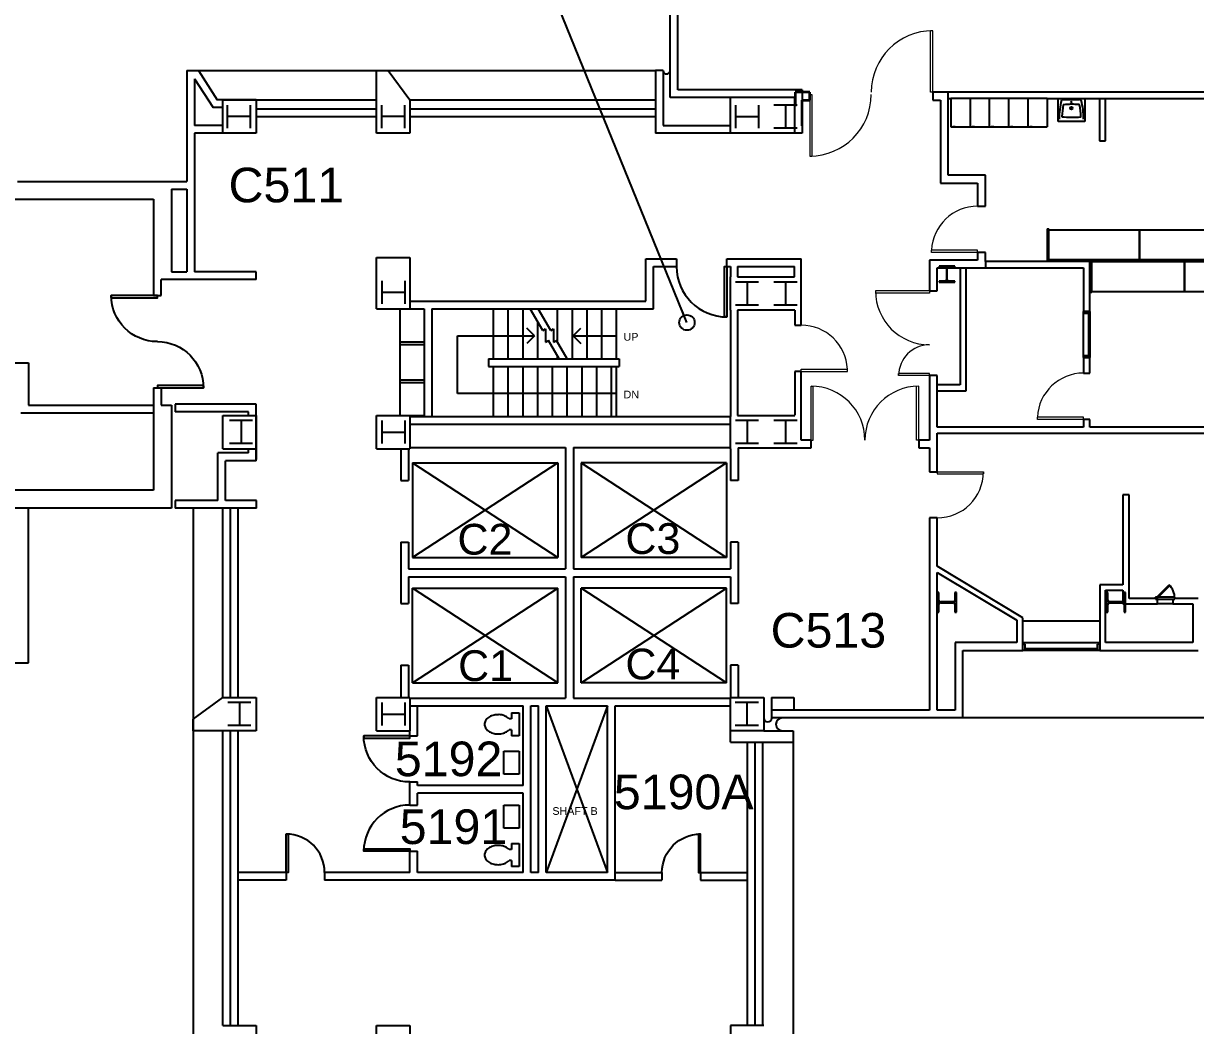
# Model space of a CAD drawing. Extents: x 0 to 5623, y -76 to 3106.
# Drawn here: x 3059 to 3973, y 1070 to 1852 of the extents above; entities that cross this region are included whole.
import ezdxf

# ---------------------------------------------------------------- set-up
doc = ezdxf.new("R2010")
doc.units = 0
doc.header["$MEASUREMENT"] = 0
doc.layers.get('0').update_dxf_attribs({"linetype": 'CONTINUOUS'})
for name, color, linetype in [('A-ANNO-RNUM', 4, 'CONTINUOUS'), ('A-ANNO-TEXT', 4, 'CONTINUOUS'), ('A-ANNO-TEXT-STAIR', 4, 'CONTINUOUS'), ('A-DOOR', 2, 'CONTINUOUS'), ('A-FLOR-CASE', 3, 'CONTINUOUS'), ('A-FLOR-EVTR', 2, 'CONTINUOUS'), ('A-FLOR-PFIX', 2, 'CONTINUOUS'), ('A-FLOR-SHFT', 1, 'CONTINUOUS'), ('A-FLOR-STRS', 2, 'CONTINUOUS'), ('A-Flor-Strs-Exst', 33, 'CONTINUOUS'), ('A-GLAZ', 2, 'CONTINUOUS'), ('A-GLAZ-SILL', 1, 'CONTINUOUS'), ('A-WALL-FULL', 6, 'CONTINUOUS'), ('S-COLS', 5, 'CONTINUOUS')]:
    doc.layers.add(name, color=color, linetype=linetype)
doc.layers.add('A-WALL', color=4, linetype='CONTINUOUS', lineweight=35)
doc.layers.add('E-A-GLAZ', color=2, linetype='CONTINUOUS', lineweight=9)
doc.layers.get('0').freeze()
doc.styles.add('ARIAL', font='arial.ttf')
doc.styles.get("Standard").update_dxf_attribs({"font": 'SIMPLEX'})
doc.dimstyles.new('DIM1-4', dxfattribs={"dimscale": 48, "dimtxt": 0.09375, "dimasz": 0.125, "dimexe": 0.125, "dimexo": 0.09375, "dimgap": 0.046875, "dimtad": 1, "dimdec": 4, "dimzin": 7, "dimdsep": 46, "dimlunit": 4, "dimtxsty": 'Standard', "dimblk": 'TICK', "dimcen": 2.25, "dimdle": 1.5, "dimadec": 0, "dimazin": 0, "dimtfac": 1, "dimtdec": 4, "dimtix": 1, "dimtofl": 0, "dimtmove": 2, "dimatfit": 3, "dimldrblk": 'TICK', "dimfxl": 1, "dimtolj": 1, "dimtzin": 0, "dimarcsym": 0})

# ---------------------------------------------------------------- blocks, each defined once
blk = doc.blocks.new('TICK')
at = {"linetype": 'Continuous'}
blk.add_line((0.988, 0), (-0.988, 0), dxfattribs=at)
at = {"color": 11}
blk.add_line((-0.223, -0.223), (0.223, 0.223), dxfattribs=at)
blk = doc.blocks.new('*U8')
for p, q in [((0, 0), (0, 0)), ((-36, 0), (-36, 0))]:
    blk.add_line(p, q)
blk.add_lwpolyline([(0, 0), (0, -36), (-1.75, -36), (-1.75, 0)], close=True)
blk.add_arc((0, 0), 36, 180, 270)

msp = doc.modelspace()

# ---------------------------------------------------------------- hatches: boundary and pattern name
at = {"layer": 'S-COLS'}
h = msp.add_hatch(dxfattribs=at)
h.set_pattern_fill('FP_19', color=256, angle=-90, style=0, pattern_type=2)
h.set_pattern_definition([(45, (-10.131, 122.846), (-9.503515, 9.503515), []), (45, (-10.131, 137.246), (-9.503515, 9.503515), [])])
h.paths.add_polyline_path([(3785.7, 1392.37), (3786.79, 1392.37), (3786.79, 1407.87), (3785.7, 1407.87), (3785.7, 1401.75), (3785.53, 1401.11), (3785.06, 1400.64), (3784.41, 1400.46), (3774.36, 1400.46), (3773.72, 1400.64), (3773.25, 1401.11), (3773.08, 1401.75), (3773.08, 1407.87), (3771.99, 1407.87), (3771.99, 1392.37), (3773.08, 1392.37), (3773.08, 1398.5), (3773.25, 1399.14), (3773.72, 1399.61), (3774.36, 1399.78), (3784.41, 1399.78), (3785.06, 1399.61), (3785.53, 1399.14), (3785.7, 1398.5)], flags=0)
h = msp.add_hatch(dxfattribs=at)
h.set_pattern_fill('FP_20', color=256, angle=-90, style=0, pattern_type=2)
h.set_pattern_definition([(45, (-10.131, 122.846), (-9.503515, 9.503515), []), (45, (-10.131, 137.246), (-9.503515, 9.503515), [])])
h.paths.add_polyline_path([(3917.7, 1392.37), (3918.79, 1392.37), (3918.79, 1407.87), (3917.7, 1407.87), (3917.7, 1401.75), (3917.53, 1401.11), (3917.06, 1400.64), (3916.41, 1400.46), (3906.36, 1400.46), (3905.72, 1400.64), (3905.25, 1401.11), (3905.08, 1401.75), (3905.08, 1407.87), (3903.99, 1407.87), (3903.99, 1392.37), (3905.08, 1392.37), (3905.08, 1398.5), (3905.25, 1399.14), (3905.72, 1399.61), (3906.36, 1399.78), (3916.41, 1399.78), (3917.06, 1399.61), (3917.53, 1399.14), (3917.7, 1398.5)], flags=0)

# ---------------------------------------------------------------- linework, layer by layer
at = {"layer": 'A-ANNO-TEXT'}
for p, q in [((3457.74, 1608), (3451.74, 1614)), ((3487.74, 1608), (3493.74, 1614)), ((3397.74, 1608), (3457.74, 1608)), ((3397.74, 1563), (3397.74, 1608)), ((3457.74, 1608), (3451.74, 1602)), ((3487.74, 1608), (3493.74, 1602)), ((3487.74, 1608), (3521.5, 1608)), ((3521.5, 1563), (3397.74, 1563))]:
    msp.add_line(p, q, dxfattribs=at)
at = {"layer": 'A-DOOR', "lineweight": 18}
for p, q in [((3766.64, 1798), (3766.64, 1846)), ((3768.39, 1846), (3766.64, 1846)), ((3768.39, 1798), (3768.39, 1846)), ((3672.39, 1796.25), (3672.39, 1748.25)), ((3672.39, 1796.25), (3674.14, 1796.25)), ((3674.14, 1796.25), (3674.14, 1748.25)), ((3768.39, 1798), (3766.64, 1798)), ((3672.39, 1748.25), (3674.14, 1748.25)), ((3803.39, 1674.87), (3767.37, 1674.87)), ((3767.37, 1673.12), (3767.37, 1674.87)), ((3803.39, 1673.12), (3803.39, 1674.87)), ((3803.39, 1673.12), (3767.37, 1673.12)), ((3723.8, 1643), (3723.8, 1641.16)), ((3765.76, 1643), (3723.8, 1643)), ((3765.76, 1641.25), (3723.8, 1641.25)), ((3765.76, 1643), (3765.76, 1641.25)), ((3765.76, 1578.75), (3741.76, 1578.75)), ((3741.76, 1577), (3741.76, 1578.75)), ((3765.76, 1577), (3741.76, 1577)), ((3765.76, 1577), (3765.76, 1578.75)), ((3886.01, 1544.62), (3849.99, 1544.62)), ((3849.99, 1542.87), (3849.99, 1544.62)), ((3886.01, 1542.87), (3849.99, 1542.87)), ((3886.01, 1542.87), (3886.01, 1544.62)), ((3771.89, 1502), (3807.89, 1502)), ((3771.89, 1502), (3771.89, 1500.25)), ((3771.89, 1500.25), (3807.89, 1500.25)), ((3807.89, 1502), (3807.89, 1500.25))]:
    msp.add_line(p, q, dxfattribs=at)
at = {"layer": 'A-DOOR', "lineweight": 5}
for p, q in [((3665.76, 1582), (3701.79, 1582)), ((3665.76, 1580.25), (3665.76, 1582)), ((3701.79, 1580.25), (3701.79, 1582)), ((3665.76, 1580.25), (3701.79, 1580.25)), ((3673.45, 1568.75), (3675.2, 1568.75)), ((3673.45, 1526.75), (3673.45, 1568.75)), ((3675.2, 1526.75), (3675.2, 1568.75)), ((3755.7, 1526.75), (3755.7, 1568.71)), ((3757.45, 1526.75), (3757.45, 1568.75)), ((3757.45, 1526.75), (3755.7, 1526.75))]:
    msp.add_line(p, q, dxfattribs=at)
at = {"layer": 'A-DOOR', "color": 8, "lineweight": 18}
msp.add_line((3673.45, 1526.75), (3675.2, 1526.75), dxfattribs=at)
at = {"layer": 'A-DOOR'}
for p, q in [((3942.14, 1403.25), (3952.75, 1413.86)), ((3953.28, 1413.33), (3942.67, 1402.72)), ((3952.75, 1413.86), (3953.28, 1413.33)), ((3942.14, 1402.62), (3942.14, 1404.12)), ((3957.14, 1404.12), (3942.14, 1404.12)), ((3942.14, 1403.25), (3942.67, 1402.72)), ((3942.14, 1402.62), (3957.14, 1402.62)), ((3957.14, 1402.62), (3957.14, 1404.12))]:
    msp.add_line(p, q, dxfattribs=at)
at = {"layer": 'A-DOOR', "lineweight": 5}
for centre, radius, start, end in [((3768.39, 1798), 48, 90, 180), ((3672.39, 1796.25), 48, 270, 0), ((3803.39, 1673.12), 36.07, 90, 177.21884), ((3765.76, 1643), 42, 180, 270), ((3665.76, 1580.25), 36.07, 2.78116, 90), ((3765.76, 1577), 24, 90, 180), ((3886.01, 1542.87), 36.07, 90, 177.21884), ((3673.45, 1526.75), 42, 0, 90), ((3757.45, 1526.75), 42, 90, 180), ((3771.89, 1502), 36, 270, 0)]:
    msp.add_arc(centre, radius, start, end, dxfattribs=at)
at = {"layer": 'A-DOOR'}
for centre, radius, end in [((3942.14, 1403.25), 15, 45), ((3942.41, 1404.12), 0.116, 180)]:
    msp.add_arc(centre, radius, 0, end, dxfattribs=at)
at = {"layer": 'A-FLOR-CASE'}
for p, q in [((3797.51, 1793.12), (3782.51, 1793.12)), ((3782.51, 1793.12), (3782.51, 1771.12)), ((3812.51, 1793.12), (3797.51, 1793.12)), ((3797.51, 1793.12), (3797.51, 1771.12)), ((3797.51, 1793.12), (3797.51, 1771.12)), ((3827.51, 1793.12), (3812.51, 1793.12)), ((3812.51, 1793.12), (3812.51, 1771.12)), ((3812.51, 1793.12), (3812.51, 1771.12)), ((3842.51, 1793.12), (3827.51, 1793.12)), ((3827.51, 1793.12), (3827.51, 1771.12)), ((3827.51, 1793.12), (3827.51, 1771.12)), ((3857.51, 1793.12), (3842.51, 1793.12)), ((3842.51, 1793.12), (3842.51, 1771.12)), ((3842.51, 1793.12), (3842.51, 1771.12)), ((3857.51, 1793.12), (3857.51, 1771.12)), ((3782.51, 1771.12), (3797.51, 1771.12)), ((3784.05, 1771.12), (3784.05, 1771.06)), ((3784.05, 1771.12), (3784.05, 1771.06)), ((3784.05, 1771.12), (3784.05, 1771.06)), ((3784.05, 1771.06), (3784.17, 1771.06)), ((3784.17, 1771.06), (3784.05, 1771.06)), ((3784.05, 1771.06), (3784.17, 1771.06)), ((3784.17, 1771.06), (3784.05, 1771.06)), ((3784.05, 1771.06), (3784.17, 1771.06)), ((3784.17, 1771.06), (3784.05, 1771.06)), ((3784.17, 1771.06), (3784.17, 1771.12)), ((3785.86, 1771.06), (3784.17, 1771.06)), ((3784.17, 1771.06), (3784.17, 1771.06)), ((3784.17, 1771.06), (3784.17, 1771.06)), ((3784.17, 1771.06), (3784.17, 1771.06)), ((3785.86, 1771.06), (3785.86, 1771.12)), ((3785.86, 1771.06), (3785.86, 1771.06)), ((3785.86, 1771.06), (3785.97, 1771.06)), ((3785.97, 1771.06), (3785.86, 1771.06)), ((3785.86, 1771.06), (3785.86, 1771.06)), ((3785.86, 1771.06), (3785.97, 1771.06)), ((3785.97, 1771.06), (3785.86, 1771.06)), ((3785.86, 1771.06), (3785.86, 1771.06)), ((3785.86, 1771.06), (3785.97, 1771.06)), ((3785.97, 1771.06), (3785.86, 1771.06)), ((3785.97, 1771.06), (3785.97, 1771.12)), ((3785.97, 1771.06), (3785.97, 1771.12)), ((3785.97, 1771.06), (3785.97, 1771.12)), ((3797.51, 1771.12), (3812.51, 1771.12)), ((3799.05, 1771.12), (3799.05, 1771.06)), ((3799.05, 1771.12), (3799.05, 1771.06)), ((3799.05, 1771.12), (3799.05, 1771.06)), ((3799.05, 1771.06), (3799.17, 1771.06)), ((3799.17, 1771.06), (3799.05, 1771.06)), ((3799.05, 1771.06), (3799.17, 1771.06)), ((3799.17, 1771.06), (3799.05, 1771.06)), ((3799.05, 1771.06), (3799.17, 1771.06)), ((3799.17, 1771.06), (3799.05, 1771.06)), ((3799.17, 1771.06), (3799.17, 1771.12)), ((3800.86, 1771.06), (3799.17, 1771.06)), ((3799.17, 1771.06), (3799.17, 1771.06)), ((3799.17, 1771.06), (3799.17, 1771.06)), ((3799.17, 1771.06), (3799.17, 1771.06)), ((3800.86, 1771.06), (3800.86, 1771.12)), ((3800.86, 1771.06), (3800.86, 1771.06)), ((3800.86, 1771.06), (3800.97, 1771.06)), ((3800.97, 1771.06), (3800.86, 1771.06)), ((3800.86, 1771.06), (3800.86, 1771.06)), ((3800.86, 1771.06), (3800.97, 1771.06)), ((3800.97, 1771.06), (3800.86, 1771.06)), ((3800.86, 1771.06), (3800.86, 1771.06)), ((3800.86, 1771.06), (3800.97, 1771.06)), ((3800.97, 1771.06), (3800.86, 1771.06)), ((3800.97, 1771.06), (3800.97, 1771.12)), ((3800.97, 1771.06), (3800.97, 1771.12)), ((3800.97, 1771.06), (3800.97, 1771.12)), ((3812.51, 1771.12), (3827.51, 1771.12)), ((3814.05, 1771.12), (3814.05, 1771.06)), ((3814.05, 1771.12), (3814.05, 1771.06)), ((3814.05, 1771.12), (3814.05, 1771.06)), ((3814.05, 1771.06), (3814.17, 1771.06)), ((3814.17, 1771.06), (3814.05, 1771.06)), ((3814.05, 1771.06), (3814.17, 1771.06)), ((3814.17, 1771.06), (3814.05, 1771.06)), ((3814.05, 1771.06), (3814.17, 1771.06)), ((3814.17, 1771.06), (3814.05, 1771.06)), ((3814.17, 1771.06), (3814.17, 1771.12)), ((3815.86, 1771.06), (3814.17, 1771.06)), ((3814.17, 1771.06), (3814.17, 1771.06)), ((3814.17, 1771.06), (3814.17, 1771.06)), ((3814.17, 1771.06), (3814.17, 1771.06)), ((3815.86, 1771.06), (3815.86, 1771.12)), ((3815.86, 1771.06), (3815.86, 1771.06)), ((3815.86, 1771.06), (3815.97, 1771.06)), ((3815.97, 1771.06), (3815.86, 1771.06)), ((3815.86, 1771.06), (3815.86, 1771.06)), ((3815.86, 1771.06), (3815.97, 1771.06)), ((3815.97, 1771.06), (3815.86, 1771.06)), ((3815.86, 1771.06), (3815.86, 1771.06)), ((3815.86, 1771.06), (3815.97, 1771.06)), ((3815.97, 1771.06), (3815.86, 1771.06)), ((3815.97, 1771.06), (3815.97, 1771.12)), ((3815.97, 1771.06), (3815.97, 1771.12)), ((3815.97, 1771.06), (3815.97, 1771.12)), ((3827.51, 1771.12), (3842.51, 1771.12)), ((3829.05, 1771.12), (3829.05, 1771.06)), ((3829.05, 1771.12), (3829.05, 1771.06)), ((3829.05, 1771.12), (3829.05, 1771.06)), ((3829.05, 1771.06), (3829.17, 1771.06)), ((3829.17, 1771.06), (3829.05, 1771.06)), ((3829.05, 1771.06), (3829.17, 1771.06)), ((3829.17, 1771.06), (3829.05, 1771.06)), ((3829.05, 1771.06), (3829.17, 1771.06)), ((3829.17, 1771.06), (3829.05, 1771.06)), ((3829.17, 1771.06), (3829.17, 1771.12)), ((3830.86, 1771.06), (3829.17, 1771.06)), ((3829.17, 1771.06), (3829.17, 1771.06)), ((3829.17, 1771.06), (3829.17, 1771.06)), ((3829.17, 1771.06), (3829.17, 1771.06)), ((3830.86, 1771.06), (3830.86, 1771.12)), ((3830.86, 1771.06), (3830.86, 1771.06)), ((3830.86, 1771.06), (3830.97, 1771.06)), ((3830.97, 1771.06), (3830.86, 1771.06)), ((3830.86, 1771.06), (3830.86, 1771.06)), ((3830.86, 1771.06), (3830.97, 1771.06)), ((3830.97, 1771.06), (3830.86, 1771.06)), ((3830.86, 1771.06), (3830.86, 1771.06)), ((3830.86, 1771.06), (3830.97, 1771.06)), ((3830.97, 1771.06), (3830.86, 1771.06)), ((3830.97, 1771.06), (3830.97, 1771.12)), ((3830.97, 1771.06), (3830.97, 1771.12)), ((3830.97, 1771.06), (3830.97, 1771.12)), ((3842.51, 1771.12), (3857.51, 1771.12)), ((3844.05, 1771.12), (3844.05, 1771.06)), ((3844.05, 1771.12), (3844.05, 1771.06)), ((3844.05, 1771.12), (3844.05, 1771.06)), ((3844.05, 1771.06), (3844.17, 1771.06)), ((3844.17, 1771.06), (3844.05, 1771.06)), ((3844.05, 1771.06), (3844.17, 1771.06)), ((3844.17, 1771.06), (3844.05, 1771.06)), ((3844.05, 1771.06), (3844.17, 1771.06)), ((3844.17, 1771.06), (3844.05, 1771.06)), ((3844.17, 1771.06), (3844.17, 1771.12)), ((3845.86, 1771.06), (3844.17, 1771.06)), ((3844.17, 1771.06), (3844.17, 1771.06)), ((3844.17, 1771.06), (3844.17, 1771.06)), ((3844.17, 1771.06), (3844.17, 1771.06)), ((3845.86, 1771.06), (3845.86, 1771.12)), ((3845.86, 1771.06), (3845.86, 1771.06)), ((3845.86, 1771.06), (3845.97, 1771.06)), ((3845.97, 1771.06), (3845.86, 1771.06)), ((3845.86, 1771.06), (3845.86, 1771.06)), ((3845.86, 1771.06), (3845.97, 1771.06)), ((3845.97, 1771.06), (3845.86, 1771.06)), ((3845.86, 1771.06), (3845.86, 1771.06)), ((3845.86, 1771.06), (3845.97, 1771.06)), ((3845.97, 1771.06), (3845.86, 1771.06)), ((3845.97, 1771.06), (3845.97, 1771.12)), ((3845.97, 1771.06), (3845.97, 1771.12)), ((3845.97, 1771.06), (3845.97, 1771.12)), ((3857.51, 1691.37), (3859.01, 1691.37)), ((3857.51, 1691.37), (3857.51, 1667.37)), ((3859.01, 1667.37), (3859.01, 1691.37)), ((3929.63, 1690.37), (3859.01, 1690.37)), ((4001.76, 1690.37), (3929.63, 1690.37)), ((3929.63, 1690.37), (3929.63, 1667.37)), ((3929.63, 1667.37), (3929.63, 1690.37)), ((4073.01, 1667.37), (3857.51, 1667.37)), ((3857.51, 1667.37), (3857.51, 1665.87)), ((3859.01, 1667.37), (3857.51, 1667.37)), ((3890.89, 1665.87), (4034.89, 1665.87)), ((3891.01, 1665.87), (3892.51, 1665.87)), ((3891.01, 1665.87), (3891.01, 1641.87)), ((3892.51, 1641.87), (3892.51, 1665.87)), ((3964.64, 1665.87), (3964.64, 1642.62)), ((3964.64, 1642.62), (3964.64, 1665.87)), ((3892.51, 1641.87), (3891.01, 1641.87)), ((3892.51, 1642.62), (3964.64, 1642.62)), ((3964.64, 1642.62), (4033.51, 1642.62)), ((3352.74, 1629), (3352.74, 1546)), ((3352.74, 1603.33), (3371.5, 1603.33)), ((3352.74, 1601.33), (3371.5, 1601.33)), ((3352.74, 1573.67), (3371.5, 1573.67)), ((3352.74, 1571.67), (3371.5, 1571.67)), ((3898.76, 1385.38), (3838.76, 1385.38))]:
    msp.add_line(p, q, dxfattribs=at)
at = {"layer": 'A-FLOR-EVTR'}
for p, q in [((3362.5, 1509), (3476, 1509)), ((3362.5, 1509), (3362.5, 1435.14)), ((3362.5, 1509), (3476, 1435.14)), ((3476, 1509), (3362.5, 1435.14)), ((3476, 1509), (3476, 1435.14)), ((3494, 1509), (3607.5, 1435.14)), ((3607.5, 1509), (3494, 1435.14)), ((3607.5, 1509), (3494, 1509)), ((3494, 1509), (3494, 1435.14)), ((3607.5, 1509), (3607.5, 1435.14)), ((3362.5, 1435.14), (3476, 1435.14)), ((3607.5, 1435.14), (3494, 1435.14)), ((3476, 1337.28), (3362.5, 1411.14)), ((3362.5, 1337.28), (3476, 1411.14)), ((3362.5, 1337.28), (3362.5, 1411.14)), ((3362.5, 1411.14), (3476, 1411.14)), ((3476, 1337.28), (3476, 1411.14)), ((3494, 1337.28), (3494, 1411.14)), ((3607.5, 1411.14), (3494, 1411.14)), ((3607.5, 1337.28), (3494, 1411.14)), ((3494, 1337.28), (3607.5, 1411.14)), ((3607.5, 1337.28), (3607.5, 1411.14)), ((3362.5, 1337.28), (3476, 1337.28)), ((3607.5, 1337.28), (3494, 1337.28))]:
    msp.add_line(p, q, dxfattribs=at)
at = {"layer": 'A-FLOR-PFIX'}
for p, q in [((3866.08, 1775.12), (3866.08, 1793.12)), ((3870.1, 1792.28), (3882.93, 1792.28)), ((3886.95, 1793.12), (3886.95, 1775.12)), ((3886.95, 1775.12), (3866.08, 1775.12)), ((3439.74, 1309.23), (3437.88, 1309.23)), ((3439.74, 1314), (3439.74, 1309.23)), ((3439.74, 1314), (3445.74, 1314)), ((3445.74, 1314), (3445.74, 1296)), ((3439.74, 1300.77), (3437.88, 1300.77)), ((3439.74, 1300.77), (3439.74, 1296)), ((3445.74, 1296), (3439.74, 1296)), ((3433.74, 1284), (3445.74, 1284)), ((3433.74, 1266), (3433.74, 1284)), ((3445.74, 1284), (3445.74, 1266)), ((3445.74, 1266), (3433.74, 1266)), ((3433.74, 1242), (3445.74, 1242)), ((3433.74, 1224), (3433.74, 1242)), ((3445.74, 1242), (3445.74, 1224)), ((3445.74, 1224), (3433.74, 1224)), ((3439.74, 1207.23), (3437.88, 1207.23)), ((3439.74, 1212), (3439.74, 1207.23)), ((3439.74, 1212), (3445.74, 1212)), ((3445.74, 1212), (3445.74, 1194)), ((3439.74, 1198.77), (3437.88, 1198.77)), ((3439.74, 1198.77), (3439.74, 1194)), ((3445.74, 1194), (3439.74, 1194))]:
    msp.add_line(p, q, dxfattribs=at)
for points in [[(3437.88, 1309.23, 0.049345), (3436.66, 1310.3, 0.083339), (3433.05, 1312.07, 0.087478), (3429.24, 1312.5, 0.072039), (3425.08, 1311.9, 0.083339), (3421.81, 1310.3, 0.106661), (3419.47, 1307.73, 0.132138), (3418.74, 1305, 0.132138), (3419.47, 1302.27, 0.106661), (3421.81, 1299.7, 0.083339), (3425.08, 1298.1, 0.072039), (3429.24, 1297.5, 0.072039), (3433.39, 1298.1, 0.083339), (3436.66, 1299.7, 0.049345), (3437.88, 1300.77, 0.132138)], [(3437.88, 1207.23, 0.049345), (3436.66, 1208.3, 0.083339), (3433.05, 1210.07, 0.087478), (3429.24, 1210.5, 0.072039), (3425.08, 1209.9, 0.083339), (3421.81, 1208.3, 0.106661), (3419.47, 1205.73, 0.132138), (3418.74, 1203, 0.132138), (3419.47, 1200.27, 0.106661), (3421.81, 1197.7, 0.083339), (3425.08, 1196.1, 0.072039), (3429.24, 1195.5, 0.072039), (3433.39, 1196.1, 0.083339), (3436.66, 1197.7, 0.049345), (3437.88, 1198.77, 0.132138)]]:
    msp.add_lwpolyline(points, format="xyb", dxfattribs=at)
msp.add_circle((3876.51, 1785.62), 1, dxfattribs=at)
for centre, radius, start, end in [((3870.1, 1789.9), 2.38, 90, 122.85205), ((3882.93, 1789.9), 2.38, 57.13469, 90), ((3924.46, 1777.4), 57.51, 165.39325, 180.2539), ((3926.51, 1776.26), 57.52, 168.08011, 177.21191), ((3870.47, 1788.1), 0.241, 93.28373, 168.08011), ((3876.85, 1713.59), 75.02, 85.57315, 94.8899), ((3876.51, 1785.62), 0.625, 0, 180), ((3876.51, 1785.62), 0.625, 180, 0), ((3876.52, 1789.9), 0.61, 0, 180), ((3876.52, 1789.9), 0.61, 180, 0), ((3882.64, 1788.19), 0.199, 0, 90), ((3826.56, 1776.28), 57.52, 2.68462, 11.94954), ((3828.57, 1777.4), 57.51, 359.74512, 14.60623), ((3869.61, 1779.04), 0.55, 177.21191, 198.46123), ((3876.66, 1865.39), 86.86, 264.99706, 274.72444), ((3883.87, 1778.96), 0.149, 248.1692, 2.68462)]:
    msp.add_arc(centre, radius, start, end, dxfattribs=at)
at = {"layer": 'A-FLOR-SHFT'}
for p, q in [((3514.74, 1319.28), (3466.74, 1189.37)), ((3466.74, 1319.28), (3514.74, 1189.37))]:
    msp.add_line(p, q, dxfattribs=at)
at = {"layer": 'A-FLOR-STRS'}
for p, q in [((3425.5, 1629), (3425.5, 1590)), ((3425.5, 1629), (3425.5, 1590)), ((3425.5, 1629), (3425.5, 1590)), ((3425.5, 1629), (3425.5, 1590)), ((3425.5, 1629), (3425.5, 1590)), ((3425.5, 1629), (3425.5, 1590)), ((3437, 1629), (3437, 1590)), ((3437, 1629), (3437, 1590)), ((3448.5, 1629), (3448.5, 1590)), ((3448.5, 1629), (3448.5, 1590)), ((3464.13, 1612.09), (3454.37, 1629)), ((3470.37, 1612.09), (3460.61, 1629)), ((3475.5, 1629), (3475.5, 1603.2)), ((3487, 1629), (3487, 1590)), ((3487, 1629), (3487, 1590)), ((3498.5, 1629), (3498.5, 1590)), ((3498.5, 1629), (3498.5, 1590)), ((3510, 1629), (3510, 1590)), ((3510, 1629), (3510, 1590)), ((3521.5, 1629), (3521.5, 1590)), ((3521.5, 1629), (3521.5, 1590)), ((3521.5, 1629), (3521.5, 1590)), ((3521.5, 1629), (3521.5, 1590)), ((3521.5, 1629), (3521.5, 1590)), ((3521.5, 1629), (3521.5, 1590)), ((3460, 1619.24), (3460, 1590)), ((3464.13, 1612.09), (3466.3, 1613.35)), ((3466.3, 1613.35), (3466.3, 1603.08)), ((3470.37, 1612.09), (3472.55, 1613.35)), ((3472.55, 1613.35), (3472.55, 1603.08)), ((3466.3, 1603.08), (3468.58, 1604.39)), ((3476.88, 1590), (3468.58, 1604.39)), ((3472.55, 1603.08), (3474.82, 1604.39)), ((3483.12, 1590), (3474.82, 1604.39)), ((3475.5, 1592.4), (3475.5, 1590)), ((3421.74, 1590), (3421.74, 1584)), ((3421.74, 1590), (3523.74, 1590)), ((3421.74, 1584), (3523.74, 1584)), ((3425.5, 1584), (3425.5, 1545)), ((3425.5, 1584), (3425.5, 1545)), ((3425.5, 1584), (3425.5, 1545)), ((3425.5, 1584), (3425.5, 1545)), ((3425.5, 1584), (3425.5, 1545)), ((3425.5, 1584), (3425.5, 1545)), ((3437, 1584), (3437, 1545)), ((3437, 1584), (3437, 1545)), ((3448.5, 1584), (3448.5, 1545)), ((3448.5, 1584), (3448.5, 1545)), ((3460, 1584), (3460, 1545)), ((3460, 1584), (3460, 1545)), ((3471.5, 1584), (3471.5, 1545)), ((3471.5, 1584), (3471.5, 1545)), ((3483, 1584), (3483, 1545)), ((3494.5, 1584), (3494.5, 1545)), ((3494.5, 1584), (3494.5, 1545)), ((3506, 1584), (3506, 1545)), ((3506, 1584), (3506, 1545)), ((3517.5, 1584), (3517.5, 1545)), ((3517.5, 1584), (3517.5, 1545)), ((3521.5, 1584), (3521.5, 1545)), ((3521.5, 1584), (3521.5, 1545)), ((3523.74, 1590), (3523.74, 1584))]:
    msp.add_line(p, q, dxfattribs=at)
at = {"layer": 'A-Flor-Strs-Exst'}
msp.add_line((3483, 1584), (3483, 1545), dxfattribs=at)
at = {"layer": 'A-GLAZ'}
for p, q in [((3240.5, 1785), (3334.5, 1785)), ((3360.5, 1785), (3552, 1785)), ((3220.5, 1326), (3220.5, 1473.5)), ((3220.5, 1070), (3220.5, 1300)), ((3629.5, 1291), (3629.5, 1070))]:
    msp.add_line(p, q, dxfattribs=at)
at = {"layer": 'A-GLAZ', "lineweight": 18}
for p, q in [((3886.01, 1627), (3886.01, 1625.25)), ((3890.89, 1627), (3886.01, 1627)), ((3890.89, 1625.25), (3886.01, 1625.25)), ((3890.89, 1627), (3890.89, 1625.25)), ((3890.89, 1627), (3890.89, 1626.25)), ((3890.89, 1592.75), (3886.01, 1592.75)), ((3886.01, 1591), (3886.01, 1592.75)), ((3886.01, 1592.25), (3886.01, 1591)), ((3886.01, 1591.5), (3886.01, 1591)), ((3890.89, 1591), (3890.89, 1592.75)), ((3890.89, 1591), (3886.01, 1591))]:
    msp.add_line(p, q, dxfattribs=at)
at = {"layer": 'A-GLAZ', "lineweight": 25}
for p, q in [((3889.76, 1625.25), (3889.76, 1592.75)), ((3838.76, 1362.62), (3838.76, 1388.12)), ((3838.76, 1367.5), (3840.51, 1367.5)), ((3838.76, 1362.62), (3838.76, 1367.5)), ((3839.26, 1367.5), (3838.76, 1367.5)), ((3840.51, 1362.62), (3840.51, 1367.5)), ((3897.01, 1363.75), (3840.51, 1363.75)), ((3897.01, 1362.62), (3897.01, 1367.5)), ((3898.76, 1367.5), (3897.01, 1367.5)), ((3898.76, 1362.62), (3897.01, 1362.62)), ((3898.76, 1362.62), (3898.76, 1367.5))]:
    msp.add_line(p, q, dxfattribs=at)
at = {"layer": 'A-GLAZ-SILL'}
for p, q in [((3240.5, 1792), (3334.5, 1792)), ((3360.5, 1792), (3552, 1792)), ((3240.5, 1779), (3334.5, 1779)), ((3360.5, 1779), (3552, 1779)), ((3886.01, 1591), (3886.01, 1627)), ((3890.89, 1627), (3890.89, 1591)), ((3214.5, 1326), (3214.5, 1473.5)), ((3226.5, 1326), (3226.5, 1473.5)), ((3955.64, 1399), (3943.64, 1399)), ((3838.76, 1368.75), (3898.76, 1368.75)), ((3898.76, 1362.62), (3838.76, 1362.62)), ((3214.5, 1070), (3214.5, 1300)), ((3226.5, 1070), (3226.5, 1300)), ((3623.5, 1291), (3623.5, 1070)), ((3635.5, 1291), (3635.5, 1070))]:
    msp.add_line(p, q, dxfattribs=at)
at = {"layer": 'A-WALL'}
for p, q in [((3672.39, 1798), (3661.14, 1798)), ((3661.14, 1798), (3661.14, 1787.27)), ((3672.39, 1791.87), (3672.39, 1798)), ((3666.39, 1791.87), (3672.39, 1791.87)), ((3666.39, 1771.87), (3666.39, 1791.87)), ((3886.01, 1627), (3890.89, 1627)), ((3890.89, 1591), (3886.01, 1591))]:
    msp.add_line(p, q, dxfattribs=at)
at = {"layer": 'A-WALL-FULL'}
for p, q in [((3563.5, 1794), (3563.5, 1895.24)), ((3569.5, 1800), (3569.5, 1888.65)), ((3186.5, 1815), (3195.5, 1815)), ((3186.5, 1815), (3186.5, 1728.5)), ((3195.5, 1815), (3552, 1815)), ((3195.5, 1815), (3210.25, 1792)), ((3334.5, 1766), (3334.5, 1815)), ((3334.5, 1815), (3343.5, 1815)), ((3343.5, 1815), (3360.5, 1792)), ((3558, 1815), (3552, 1815)), ((3552, 1815), (3552, 1766)), ((3558, 1815), (3558, 1772.18)), ((3192.5, 1808.56), (3192.5, 1772)), ((3192.5, 1808.56), (3206.97, 1786)), ((3660.5, 1794), (3563.5, 1794)), ((3666.5, 1800), (3569.5, 1800)), ((3610.5, 1766), (3610.5, 1794)), ((3660.5, 1794), (3660.5, 1766)), ((3666.5, 1800), (3666.5, 1766)), ((3768.39, 1798), (3768.39, 1791.87)), ((3987.26, 1798), (3768.39, 1798)), ((3780.51, 1793.12), (3780.51, 1798)), ((3780.51, 1733.25), (3780.51, 1793.12)), ((3780.51, 1793.12), (3782.51, 1793.12)), ((3857.51, 1793.12), (3886.95, 1793.12)), ((3886.95, 1793.12), (3898.39, 1793.12)), ((3898.39, 1793.12), (3903.26, 1793.12)), ((3898.39, 1793.12), (3898.39, 1774.75)), ((3903.26, 1793.12), (3982.39, 1793.12)), ((3903.26, 1760.12), (3903.26, 1793.12)), ((3214.5, 1786), (3206.97, 1786)), ((3240.5, 1792), (3210.25, 1792)), ((3214.5, 1766), (3214.5, 1792)), ((3214.5, 1792), (3240.5, 1792)), ((3240.5, 1792), (3240.5, 1766)), ((3360.5, 1792), (3360.5, 1766)), ((3768.39, 1791.87), (3774.39, 1791.87)), ((3774.39, 1791.87), (3774.39, 1727.12)), ((3898.39, 1774.75), (3898.39, 1760.12)), ((3214.5, 1772), (3192.5, 1772)), ((3214.5, 1766), (3192.5, 1766)), ((3192.5, 1766), (3192.5, 1658)), ((3240.5, 1766), (3214.5, 1766)), ((3360.5, 1766), (3334.5, 1766)), ((3666.5, 1766), (3552, 1766)), ((3558, 1772.18), (3610.5, 1772.18)), ((3898.39, 1760.12), (3903.26, 1760.12)), ((3054.5, 1728.5), (3186.5, 1728.5)), ((3809.51, 1733.25), (3780.51, 1733.25)), ((3809.51, 1709.12), (3809.51, 1733.25)), ((3174.5, 1722.5), (3174.5, 1658)), ((3174.5, 1722.5), (3186.5, 1722.5)), ((3186.5, 1722.5), (3186.5, 1658)), ((3774.39, 1727.12), (3803.39, 1727.12)), ((3803.39, 1727.12), (3803.39, 1709.12)), ((3037.78, 1714.5), (3160.5, 1714.5)), ((3160.5, 1714.5), (3160.5, 1639.5)), ((3803.39, 1709.12), (3809.51, 1709.12)), ((3334.5, 1629), (3334.5, 1669)), ((3334.5, 1669), (3360.5, 1669)), ((3360.5, 1669), (3360.5, 1629)), ((3544.5, 1635), (3544.5, 1668)), ((3544.5, 1668), (3568.5, 1668)), ((3568.5, 1668), (3568.5, 1662)), ((3607.74, 1668), (3665.76, 1668)), ((3607.74, 1662), (3607.74, 1668)), ((3665.76, 1616.32), (3665.76, 1668)), ((3803.39, 1667.12), (3765.76, 1667.12)), ((3765.76, 1667.12), (3765.76, 1643)), ((3803.39, 1673.12), (3803.39, 1667.12)), ((3809.51, 1673.12), (3803.39, 1673.12)), ((3809.51, 1665.87), (3809.51, 1673.12)), ((3890.89, 1665.87), (3809.51, 1665.87)), ((3809.51, 1665.87), (3809.51, 1661)), ((3890.89, 1627), (3890.89, 1665.87)), ((3174.5, 1658), (3186.5, 1658)), ((3240.5, 1658), (3192.5, 1658)), ((3240.5, 1652), (3240.5, 1658)), ((3550.5, 1629), (3550.5, 1662)), ((3550.5, 1662), (3568.5, 1662)), ((3607.74, 1662), (3610.5, 1662)), ((3610.5, 1662), (3610.5, 1654)), ((3615.97, 1662), (3660.5, 1662)), ((3615.97, 1662), (3615.97, 1654)), ((3660.5, 1654), (3660.5, 1662)), ((3771.89, 1661), (3789.64, 1661)), ((3771.89, 1643), (3771.89, 1661)), ((3789.64, 1661), (3794.51, 1661)), ((3789.64, 1661), (3789.64, 1569.87)), ((3794.51, 1661), (3886.01, 1661)), ((3794.51, 1565), (3794.51, 1661)), ((3886.01, 1661), (3886.01, 1627)), ((3240.5, 1652), (3166.5, 1652)), ((3166.5, 1639.5), (3166.5, 1652)), ((3610.5, 1628), (3610.5, 1654)), ((3615.97, 1654), (3660.5, 1654)), ((3160.5, 1639.5), (3166.5, 1639.5)), ((3765.76, 1643), (3771.89, 1643)), ((3359.5, 1629), (3371.5, 1629)), ((3360.5, 1635), (3544.5, 1635)), ((3371.5, 1629), (3371.5, 1546)), ((3377.5, 1629), (3550.5, 1629)), ((3377.5, 1629), (3377.5, 1545)), ((3610.5, 1628), (3610.5, 1545)), ((3615.97, 1628), (3615.97, 1546)), ((3660.89, 1628), (3615.97, 1628)), ((3660.89, 1628), (3660.89, 1616.32)), ((3660.89, 1616.32), (3665.76, 1616.32)), ((2895, 1587), (3063, 1587)), ((3063, 1587), (3063, 1554)), ((3886.01, 1591), (3886.01, 1578.87)), ((3890.89, 1578.87), (3890.89, 1591)), ((3660.89, 1580.25), (3660.89, 1546.12)), ((3665.76, 1580.25), (3660.89, 1580.25)), ((3665.76, 1526.75), (3665.76, 1580.25)), ((3765.76, 1577), (3765.76, 1526.75)), ((3771.89, 1577), (3765.76, 1577)), ((3771.89, 1569.87), (3771.89, 1577)), ((3886.01, 1578.87), (3890.89, 1578.87)), ((3160.5, 1567.5), (3160.5, 1487.5)), ((3160.5, 1567.5), (3166.5, 1567.5)), ((3166.5, 1567.5), (3166.5, 1554)), ((3771.89, 1565), (3771.89, 1569.87)), ((3789.64, 1569.87), (3771.89, 1569.87)), ((3771.89, 1536.87), (3771.89, 1565)), ((3771.89, 1565), (3794.51, 1565)), ((3240.5, 1554.84), (3177.45, 1554.84)), ((3177.45, 1554.84), (3177.45, 1548.84)), ((3240.5, 1510.64), (3240.5, 1554.84)), ((3057, 1548), (3160.5, 1548)), ((3063, 1554), (3160.5, 1554)), ((3166.5, 1554), (3174.5, 1554)), ((3174.5, 1554), (3174.5, 1473.5)), ((3234.5, 1548.84), (3177.45, 1548.84)), ((3214.5, 1546), (3240.5, 1546)), ((3214.5, 1520), (3214.5, 1546)), ((3234.5, 1546), (3234.5, 1548.84)), ((3240.5, 1546), (3240.5, 1511.5)), ((3334.5, 1520), (3334.5, 1546)), ((3334.5, 1546), (3360.5, 1546)), ((3360.5, 1546), (3360.5, 1520)), ((3615.97, 1546), (3660.89, 1546)), ((3359.88, 1545), (3610.5, 1545)), ((3360.5, 1539), (3610.5, 1539)), ((3610.5, 1520), (3610.5, 1545)), ((3886.01, 1536.87), (3771.89, 1536.87)), ((3890.89, 1542.87), (3886.01, 1542.87)), ((3886.01, 1542.87), (3886.01, 1536.87)), ((3890.89, 1536.87), (3890.89, 1542.87)), ((4067.89, 1536.87), (3890.89, 1536.87)), ((3771.89, 1502), (3771.89, 1532)), ((3771.89, 1532), (4067.89, 1532)), ((3214.5, 1520), (3240.5, 1520)), ((3234.5, 1516.64), (3234.5, 1520)), ((3334.5, 1520), (3360.5, 1520)), ((3353.5, 1520), (3353.5, 1495.14)), ((3359.5, 1520), (3359.5, 1495.14)), ((3360.5, 1521), (3482, 1521)), ((3482, 1521), (3482, 1426.14)), ((3488, 1521), (3488, 1426.14)), ((3488, 1521), (3610.5, 1521)), ((3610.5, 1520), (3610.5, 1495.14)), ((3616.5, 1520.62), (3616.5, 1495.14)), ((3616.5, 1520.62), (3673.45, 1520.62)), ((3673.45, 1526.75), (3665.76, 1526.75)), ((3673.45, 1520.62), (3673.45, 1526.75)), ((3765.76, 1526.75), (3757.45, 1526.75)), ((3757.45, 1526.75), (3757.45, 1520.62)), ((3757.45, 1520.62), (3765.76, 1520.62)), ((3765.76, 1520.62), (3765.76, 1502)), ((3210.74, 1479.5), (3210.74, 1516.64)), ((3234.5, 1516.64), (3210.74, 1516.64)), ((3240.5, 1510.64), (3216.74, 1510.64)), ((3216.74, 1479.5), (3216.74, 1510.64)), ((3765.76, 1502), (3771.89, 1502)), ((3353.5, 1495.14), (3359.5, 1495.14)), ((3616.5, 1495.14), (3610.5, 1495.14)), ((3160.5, 1487.5), (2895, 1487.5)), ((3921.64, 1484), (3916.76, 1484)), ((3916.76, 1484), (3916.76, 1413.75)), ((3921.64, 1403.25), (3921.64, 1484)), ((3174.5, 1473.5), (3003, 1473.5)), ((3063, 1353), (3063, 1473)), ((3210.74, 1479.5), (3177.45, 1479.5)), ((3177.45, 1479.5), (3177.45, 1473.5)), ((3240.74, 1473.5), (3177.45, 1473.5)), ((3191.5, 1473.5), (3191.5, 840)), ((3240.74, 1479.5), (3216.74, 1479.5)), ((3240.74, 1473.5), (3240.74, 1479.5)), ((3771.89, 1466), (3765.76, 1466)), ((3765.76, 1466), (3765.76, 1316)), ((3771.89, 1428.43), (3771.89, 1466)), ((3353.5, 1447.14), (3359.5, 1447.14)), ((3353.5, 1447.14), (3353.5, 1399.14)), ((3359.5, 1447.14), (3359.5, 1426.14)), ((3610.5, 1447.14), (3610.5, 1426.14)), ((3616.5, 1447.14), (3610.5, 1447.14)), ((3616.5, 1447.14), (3616.5, 1399.14)), ((3838.76, 1388.12), (3771.89, 1428.43)), ((3359.5, 1426.14), (3482, 1426.14)), ((3359.5, 1420.14), (3359.5, 1399.14)), ((3359.5, 1420.14), (3482, 1420.14)), ((3482, 1420.14), (3482, 1325.28)), ((3488, 1426.14), (3610.5, 1426.14)), ((3488, 1420.14), (3488, 1325.28)), ((3488, 1420.14), (3610.5, 1420.14)), ((3610.5, 1420.14), (3610.5, 1399.14)), ((3771.89, 1423.47), (3833.89, 1386.1)), ((3771.89, 1316), (3771.89, 1423.47)), ((3898.76, 1413.75), (3898.76, 1362.62)), ((3916.76, 1413.75), (3898.76, 1413.75)), ((3903.01, 1368.75), (3903.01, 1409.5)), ((3903.01, 1409.5), (3916.76, 1409.5)), ((3916.76, 1409.5), (3916.76, 1400.56)), ((3353.5, 1399.14), (3359.5, 1399.14)), ((3616.5, 1399.14), (3610.5, 1399.14)), ((3916.76, 1399.69), (3916.76, 1399)), ((3916.76, 1399), (3917.57, 1399)), ((3918.79, 1399), (3943.64, 1399)), ((3942.14, 1403.25), (3921.64, 1403.25)), ((3943.64, 1399), (3943.64, 1402.62)), ((3955.64, 1402.62), (3955.64, 1399)), ((3955.64, 1399), (3971.26, 1399)), ((3975.51, 1403.25), (3957.14, 1403.25)), ((3971.26, 1399), (3971.26, 1368.75)), ((3833.89, 1386.1), (3833.89, 1368.75)), ((3785.76, 1368.75), (3785.76, 1316)), ((3833.89, 1368.75), (3785.76, 1368.75)), ((3791.89, 1310), (3791.89, 1362.62)), ((3791.89, 1362.62), (3838.76, 1362.62)), ((3898.76, 1362.62), (3975.51, 1362.62)), ((3971.26, 1368.75), (3903.01, 1368.75)), ((3003, 1353), (3063, 1353)), ((3353.5, 1351.14), (3353.5, 1326)), ((3353.5, 1351.14), (3359.5, 1351.14)), ((3359.5, 1351.14), (3359.5, 1326)), ((3616.5, 1351.14), (3610.5, 1351.14)), ((3610.5, 1351.14), (3610.5, 1326)), ((3616.5, 1351.14), (3616.5, 1326)), ((3191.5, 1309), (3214.5, 1326)), ((3214.5, 1326), (3240.5, 1326)), ((3240.5, 1326), (3240.5, 1300)), ((3334.5, 1326), (3360.5, 1326)), ((3334.5, 1300), (3334.5, 1326)), ((3360.5, 1326), (3360.5, 1300)), ((3610.5, 1326), (3636.5, 1326)), ((3610.5, 1291), (3610.5, 1326)), ((3636.5, 1326), (3636.5, 1300)), ((3642.5, 1326), (3642.5, 1310)), ((3642.5, 1326), (3660, 1326)), ((3660, 1326), (3660, 1316)), ((3360.5, 1325.28), (3482, 1325.28)), ((3360.5, 1319.28), (3448.74, 1319.28)), ((3366.5, 1296), (3366.5, 1319.28)), ((3448.74, 1257.33), (3448.74, 1319.28)), ((3454.74, 1319.28), (3460.74, 1319.28)), ((3454.74, 1189.37), (3454.74, 1319.28)), ((3460.74, 1189.37), (3460.74, 1319.28)), ((3466.74, 1319.28), (3514.74, 1319.28)), ((3466.74, 1189.37), (3466.74, 1319.28)), ((3488, 1325.28), (3610.5, 1325.28)), ((3514.74, 1189.37), (3514.74, 1319.28)), ((3520.74, 1319.28), (3610.5, 1319.28)), ((3520.74, 1183.37), (3520.74, 1319.28)), ((3191.5, 1300), (3191.5, 1309)), ((3765.76, 1316), (3642.5, 1316)), ((4286.53, 1310), (3642.5, 1310)), ((3785.76, 1316), (3771.89, 1316)), ((3240.5, 1300), (3191.5, 1300)), ((3334.5, 1300), (3360.5, 1300)), ((3360.5, 1296), (3360.5, 1300)), ((3636.5, 1300), (3610.5, 1300)), ((3636.5, 1300), (3659.5, 1300)), ((3659.5, 1300), (3659.5, 1205)), ((3360.5, 1296), (3366.5, 1296)), ((3610.5, 1291), (3659.5, 1291)), ((3360.5, 1242), (3360.5, 1260)), ((3360.5, 1260), (3366.5, 1260)), ((3366.5, 1257.33), (3366.5, 1260)), ((3448.74, 1257.33), (3366.5, 1257.33)), ((3366.5, 1242), (3366.5, 1251.33)), ((3448.74, 1251.33), (3366.5, 1251.33)), ((3448.74, 1189.37), (3448.74, 1251.33)), ((3360.5, 1242), (3366.5, 1242)), ((3360.5, 1206), (3366.5, 1206)), ((3360.5, 1189.37), (3360.5, 1206)), ((3366.5, 1189.37), (3366.5, 1206)), ((3659.5, 1205), (3659.5, 840)), ((3264, 1189.37), (3226.5, 1189.37)), ((3264, 1189.37), (3264, 1183.37)), ((3360.5, 1189.37), (3294, 1189.37)), ((3294, 1189.37), (3294, 1183.37)), ((3448.74, 1189.37), (3366.5, 1189.37)), ((3460.74, 1189.37), (3454.74, 1189.37)), ((3514.74, 1189.37), (3466.74, 1189.37)), ((3520.74, 1189.37), (3557.12, 1189.37)), ((3557.12, 1189.37), (3557.12, 1183.37)), ((3587.12, 1189.37), (3623.5, 1189.37)), ((3587.12, 1189.37), (3587.12, 1183.37)), ((3264, 1183.37), (3226.5, 1183.37)), ((3520.74, 1183.37), (3294, 1183.37)), ((3520.74, 1183.37), (3557.12, 1183.37)), ((3587.12, 1183.37), (3623.5, 1183.37)), ((3214.5, 1070), (3240.5, 1070)), ((3240.5, 1070), (3240.5, 1044)), ((3334.5, 1070), (3360.5, 1070)), ((3334.5, 1044), (3334.5, 1070)), ((3360.5, 1070), (3360.5, 1044)), ((3610.5, 1070), (3610.5, 1044)), ((3636.5, 1070), (3610.5, 1070))]:
    msp.add_line(p, q, dxfattribs=at)
for centre, radius, start, end in [((3560.75, 1815), 2.7, 180, 0), ((3639.61, 1310), 3.11, 180, 0), ((3651.05, 1305), 5, 90, 270)]:
    msp.add_arc(centre, radius, start, end, dxfattribs=at)
at = {"layer": 'E-A-GLAZ', "color": 8, "lineweight": 18}
msp.add_line((3838.76, 1362.62), (3840.51, 1362.62), dxfattribs=at)
at = {"layer": 'S-COLS'}
for p, q in [((3218.13, 1770), (3218.13, 1788)), ((3236.13, 1770), (3236.13, 1788)), ((3338.5, 1770), (3338.5, 1788)), ((3356.5, 1770), (3356.5, 1788)), ((3614.5, 1788), (3614.5, 1770)), ((3632.5, 1788), (3632.5, 1770)), ((3662.5, 1788), (3644.5, 1788)), ((3653.5, 1788), (3653.5, 1770)), ((3236.13, 1779), (3218.13, 1779)), ((3356.5, 1779), (3338.5, 1779)), ((3614.5, 1779), (3632.5, 1779)), ((3662.5, 1770), (3644.5, 1770)), ((3785.49, 1662.47), (3773.29, 1662.47)), ((3773.29, 1662.47), (3773.29, 1661.57)), ((3773.29, 1661.57), (3778.2, 1661.57)), ((3776.04, 1661.57), (3776.94, 1662.47)), ((3779.11, 1660.66), (3779.11, 1651.59)), ((3779.66, 1651.59), (3779.66, 1660.66)), ((3780.58, 1661.57), (3785.49, 1661.57)), ((3785.49, 1661.57), (3785.49, 1662.47)), ((3338.5, 1651), (3338.5, 1633)), ((3356.5, 1651), (3356.5, 1633)), ((3632.5, 1650), (3614.5, 1650)), ((3623.5, 1650), (3623.5, 1632)), ((3662.5, 1650), (3644.5, 1650)), ((3653.5, 1650), (3653.5, 1632)), ((3778.2, 1650.67), (3773.29, 1650.67)), ((3773.29, 1650.67), (3773.29, 1649.77)), ((3773.29, 1649.77), (3785.49, 1649.77)), ((3778.64, 1649.77), (3779.89, 1651.03)), ((3785.49, 1650.67), (3780.58, 1650.67)), ((3783.24, 1649.77), (3784.14, 1650.67)), ((3785.49, 1649.77), (3785.49, 1650.67)), ((3338.5, 1642), (3356.5, 1642)), ((3334.5, 1629), (3360.5, 1629)), ((3632.5, 1632), (3614.5, 1632)), ((3662.5, 1632), (3644.5, 1632)), ((3240.5, 1546), (3240.5, 1520)), ((3360.5, 1546), (3371.5, 1546)), ((3237.74, 1542), (3219.74, 1542)), ((3228.74, 1542), (3228.74, 1524)), ((3338.5, 1542), (3338.5, 1524)), ((3356.5, 1542), (3356.5, 1524)), ((3632.5, 1542), (3614.5, 1542)), ((3623.5, 1542), (3623.5, 1524)), ((3662.5, 1542), (3644.5, 1542)), ((3653.5, 1542), (3653.5, 1524)), ((3338.5, 1533), (3356.5, 1533)), ((3237.74, 1524), (3219.74, 1524)), ((3632.5, 1524), (3614.5, 1524)), ((3662.5, 1524), (3644.5, 1524)), ((3773.08, 1407.87), (3771.99, 1407.87)), ((3771.99, 1407.87), (3771.99, 1392.37)), ((3773.08, 1401.75), (3773.08, 1407.87)), ((3784.41, 1400.46), (3774.36, 1400.46)), ((3774.36, 1399.78), (3784.41, 1399.78)), ((3786.79, 1407.87), (3785.7, 1407.87)), ((3785.7, 1407.87), (3785.7, 1401.75)), ((3786.79, 1392.37), (3786.79, 1407.87)), ((3905.08, 1407.87), (3903.99, 1407.87)), ((3903.99, 1407.87), (3903.99, 1392.37)), ((3905.08, 1401.75), (3905.08, 1407.87)), ((3916.41, 1400.46), (3906.36, 1400.46)), ((3906.36, 1399.78), (3916.41, 1399.78)), ((3918.79, 1407.87), (3917.7, 1407.87)), ((3917.7, 1407.87), (3917.7, 1401.75)), ((3918.79, 1392.37), (3918.79, 1407.87)), ((3771.99, 1392.37), (3773.08, 1392.37)), ((3773.08, 1392.37), (3773.08, 1398.5)), ((3785.7, 1398.5), (3785.7, 1392.37)), ((3785.7, 1392.37), (3786.79, 1392.37)), ((3903.99, 1392.37), (3905.08, 1392.37)), ((3905.08, 1392.37), (3905.08, 1398.5)), ((3917.7, 1398.5), (3917.7, 1392.37)), ((3917.7, 1392.37), (3918.79, 1392.37)), ((3236.5, 1322), (3218.5, 1322)), ((3227.5, 1322), (3227.5, 1304)), ((3338.5, 1322), (3338.5, 1304)), ((3356.5, 1322), (3356.5, 1304)), ((3632.33, 1322), (3614.33, 1322)), ((3623.33, 1322), (3623.33, 1304)), ((3338.5, 1313), (3356.5, 1313)), ((3236.5, 1304), (3218.5, 1304)), ((3632.33, 1304), (3614.33, 1304))]:
    msp.add_line(p, q, dxfattribs=at)
for centre, radius, start, end in [((3778.2, 1660.66), 0.912, 0, 90), ((3780.58, 1660.66), 0.912, 90, 180), ((3778.2, 1651.59), 0.912, 270, 0), ((3780.58, 1651.59), 0.912, 180, 270), ((3774.36, 1401.75), 1.28, 180, 270), ((3774.36, 1398.5), 1.29, 90, 180), ((3784.41, 1401.75), 1.29, 270, 0), ((3784.41, 1398.5), 1.28, 0, 90), ((3906.36, 1401.75), 1.28, 180, 270), ((3906.36, 1398.5), 1.29, 90, 180), ((3916.41, 1401.75), 1.29, 270, 0), ((3916.41, 1398.5), 1.28, 0, 90)]:
    msp.add_arc(centre, radius, start, end, dxfattribs=at)

# ---------------------------------------------------------------- block references
at = {"layer": 'A-DOOR', "xscale": 1.089881067962665, "yscale": 1.089881067962665, "zscale": 1.089881067962665}
msp.add_blockref('*U8', (3607.74, 1662), dxfattribs=at)
at = {"layer": 'A-DOOR', "xscale": -1}
for p, rotation in [((3163.5, 1639.5), 270), ((3163.5, 1567.5), 90), ((3360.5, 1296), 270.0000000000015)]:
    msp.add_blockref('*U8', p, dxfattribs=dict(at, rotation=rotation))
at = {"layer": 'A-DOOR', "rotation": 269.9999999999985}
msp.add_blockref('*U8', (3360.5, 1206), dxfattribs=at)
at = {"layer": 'A-DOOR', "yscale": 0.8333333333333334, "zscale": 0.8333333333333334, "rotation": 180}
for p, xscale in [((3264, 1189.37), 0.8333333333333334), ((3587.12, 1189.37), -0.8333333333333334)]:
    msp.add_blockref('*U8', p, dxfattribs=dict(at, xscale=xscale))

# ---------------------------------------------------------------- texts
at = {"layer": 'A-ANNO-RNUM', "style": 'ARIAL'}
for s, p in [('C511', (3219.02, 1712.16)), ('C513', (3641.9, 1364.82)), ('5192', (3348.74, 1264.52)), ('5190A', (3519.56, 1238.76)), ('5191', (3352.54, 1211.6))]:
    msp.add_text(s, height=27, dxfattribs=at).set_placement(p)
at = {"layer": 'A-ANNO-TEXT', "style": 'ARIAL'}
for s, p in [('UP', (3527.15, 1604.24)), ('DN', (3527.15, 1559.24)), ('SHAFT B', (3471.62, 1234.36))]:
    msp.add_text(s, height=6, dxfattribs=at).set_placement(p)
at = {"layer": 'A-ANNO-TEXT-STAIR', "style": 'ARIAL'}
for s, p in [('C2', (3397.62, 1437.34)), ('C3', (3528.62, 1437.86)), ('C1', (3398.12, 1338.73)), ('C4', (3528.62, 1340.01))]:
    msp.add_text(s, height=24, dxfattribs=at).set_placement(p)

# ---------------------------------------------------------------- leaders
at = {"layer": 'A-ANNO-TEXT-STAIR'}
msp.add_leader([(3576.64, 1618.33), (3468.88, 1883.02), (3451.86, 1883.02)], dimstyle='DIM1-4', override={"dimscale": 96, "dimgap": 0, "dimtad": 0, "dimldrblk": 'DotBlank'}, dxfattribs=at)

doc.saveas('drawing.dxf')
